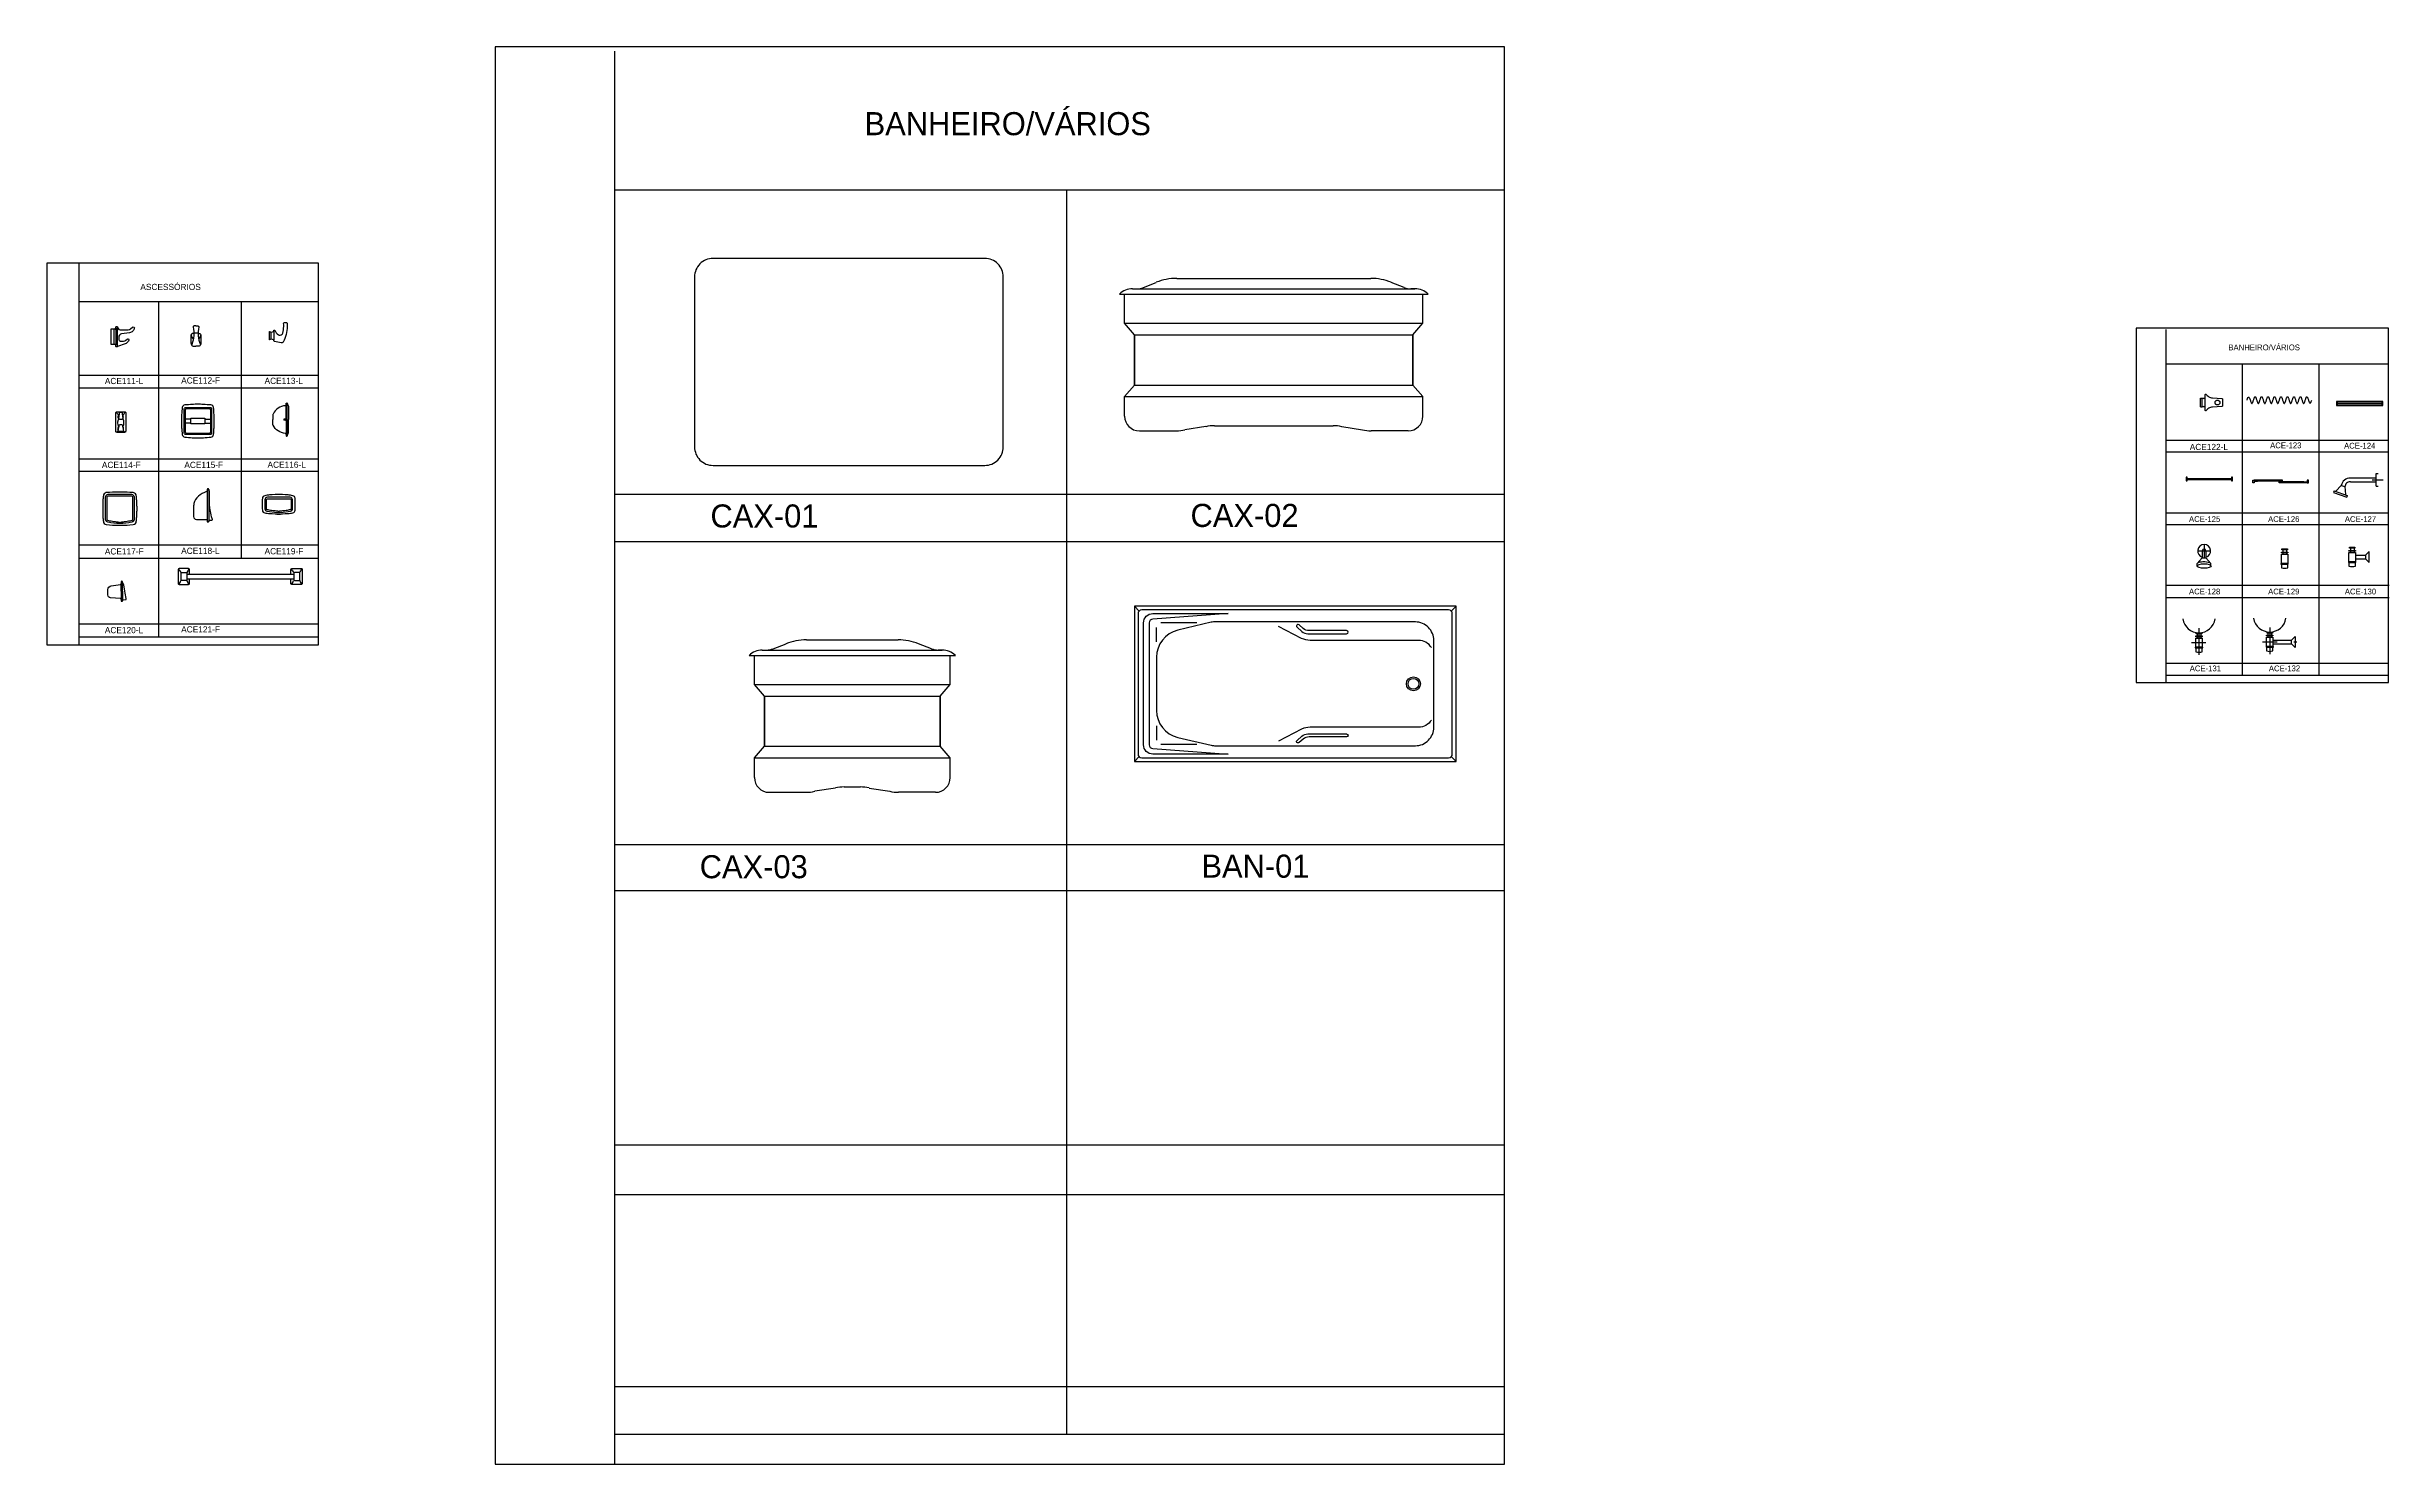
# Model space of a CAD drawing. Extents: x -869.8 to -857.1, y 496 to 503.7.
import ezdxf

# ---------------------------------------------------------------- set-up
doc = ezdxf.new("R2010")
doc.units = 0
doc.header["$LTSCALE"] = 50
doc.header["$MEASUREMENT"] = 0
doc.linetypes.add('HIDDEN', pattern=[0.375, 0.25, -0.125])
doc.layers.get('0').update_dxf_attribs({"linetype": 'CONTINUOUS'})
for name, color, linetype in [('A-PECAS', 2, 'CONTINUOUS'), ('A-PEÇAS', 2, 'CONTINUOUS'), ('C-CAIXA', 3, 'CONTINUOUS'), ('ESC1-50', 1, 'CONTINUOUS'), ('FOLHA', 3, 'CONTINUOUS'), ('P-PEÇAS', 2, 'CONTINUOUS')]:
    doc.layers.add(name, color=color, linetype=linetype)

# ---------------------------------------------------------------- blocks, each defined once
blk = doc.blocks.new('C-01')
at = {"layer": 'C-CAIXA'}
blk.add_lwpolyline([(0.802, 0.58), (-0.668, 0.58, 0.414214), (-0.768, 0.48), (-0.768, -0.44, 0.414214), (-0.668, -0.54), (0.802, -0.54, 0.414214), (0.902, -0.44), (0.902, 0.48, 0.414214)], format="xyb", close=True, dxfattribs=at)
blk = doc.blocks.new('Z40')
blk.add_lwpolyline([(0, 0), (0.012, 0.034), (0.023, 0.054), (0.033, 0.063), (0.041, 0.063), (0.049, 0.055), (0.055, 0.043), (0.061, 0.026), (0.067, 0.009), (0.072, -0.008), (0.078, -0.023), (0.082, -0.037), (0.087, -0.049), (0.092, -0.059), (0.096, -0.067), (0.101, -0.072), (0.105, -0.073), (0.109, -0.072), (0.114, -0.067), (0.118, -0.06), (0.122, -0.05), (0.127, -0.039), (0.131, -0.027), (0.136, -0.014), (0.14, 0), (0.144, 0.014), (0.149, 0.027), (0.153, 0.039), (0.158, 0.05), (0.162, 0.06), (0.166, 0.067), (0.171, 0.072), (0.175, 0.073), (0.179, 0.072), (0.184, 0.067), (0.188, 0.06), (0.193, 0.05), (0.197, 0.039), (0.201, 0.027), (0.206, 0.014), (0.21, 0), (0.214, -0.014), (0.219, -0.027), (0.223, -0.039), (0.228, -0.05), (0.232, -0.06), (0.236, -0.067), (0.241, -0.072), (0.245, -0.073), (0.249, -0.072), (0.254, -0.067), (0.258, -0.06), (0.262, -0.05), (0.267, -0.039), (0.271, -0.027), (0.276, -0.014), (0.28, 0), (0.284, 0.014), (0.289, 0.027), (0.293, 0.039), (0.297, 0.05), (0.302, 0.06), (0.306, 0.067), (0.311, 0.072), (0.315, 0.073), (0.319, 0.072), (0.324, 0.067), (0.328, 0.06), (0.332, 0.05), (0.337, 0.039), (0.341, 0.027), (0.346, 0.014), (0.35, 0), (0.354, -0.014), (0.359, -0.027), (0.363, -0.039), (0.367, -0.05), (0.372, -0.06), (0.376, -0.067), (0.381, -0.072), (0.385, -0.073), (0.389, -0.072), (0.394, -0.067), (0.398, -0.06), (0.402, -0.05), (0.407, -0.039), (0.411, -0.027), (0.416, -0.014), (0.42, 0), (0.424, 0.014), (0.429, 0.027), (0.433, 0.039), (0.438, 0.05), (0.442, 0.06), (0.446, 0.067), (0.451, 0.072), (0.455, 0.073), (0.459, 0.072), (0.464, 0.067), (0.468, 0.06), (0.473, 0.05), (0.477, 0.039), (0.481, 0.027), (0.486, 0.014), (0.49, 0), (0.494, -0.014), (0.499, -0.027), (0.503, -0.039), (0.508, -0.05), (0.512, -0.06), (0.516, -0.067), (0.521, -0.072), (0.525, -0.073), (0.529, -0.072), (0.534, -0.067), (0.538, -0.06), (0.543, -0.05), (0.547, -0.039), (0.551, -0.027), (0.556, -0.014), (0.56, 0), (0.564, 0.014), (0.569, 0.027), (0.573, 0.039), (0.578, 0.05), (0.582, 0.06), (0.586, 0.067), (0.591, 0.072), (0.595, 0.073), (0.599, 0.072), (0.604, 0.067), (0.608, 0.06), (0.613, 0.05), (0.617, 0.039), (0.621, 0.027), (0.626, 0.014), (0.63, 0), (0.634, -0.014), (0.639, -0.027), (0.643, -0.039), (0.648, -0.05), (0.652, -0.06), (0.656, -0.067), (0.661, -0.072), (0.665, -0.073), (0.669, -0.072), (0.674, -0.067), (0.678, -0.06), (0.682, -0.05), (0.687, -0.039), (0.691, -0.027), (0.696, -0.014), (0.7, 0), (0.704, 0.014), (0.709, 0.027), (0.713, 0.039), (0.717, 0.05), (0.722, 0.06), (0.726, 0.067), (0.731, 0.072), (0.735, 0.073), (0.739, 0.072), (0.744, 0.067), (0.748, 0.06), (0.752, 0.05), (0.757, 0.039), (0.761, 0.027), (0.766, 0.014), (0.77, 0), (0.774, -0.014), (0.779, -0.027), (0.783, -0.039), (0.788, -0.05), (0.792, -0.06), (0.796, -0.067), (0.801, -0.072), (0.805, -0.073), (0.809, -0.072), (0.814, -0.067), (0.818, -0.06), (0.822, -0.05), (0.827, -0.039), (0.831, -0.027), (0.836, -0.014), (0.84, 0), (0.844, 0.014), (0.849, 0.027), (0.853, 0.039), (0.857, 0.05), (0.862, 0.06), (0.866, 0.067), (0.871, 0.072), (0.875, 0.073), (0.879, 0.072), (0.884, 0.067), (0.888, 0.06), (0.892, 0.05), (0.897, 0.039), (0.901, 0.027), (0.906, 0.014), (0.91, 0), (0.914, -0.014), (0.919, -0.027), (0.923, -0.039), (0.928, -0.05), (0.932, -0.06), (0.936, -0.067), (0.941, -0.072), (0.945, -0.073), (0.949, -0.072), (0.954, -0.067), (0.958, -0.06), (0.962, -0.05), (0.967, -0.039), (0.971, -0.027), (0.976, -0.014), (0.98, 0), (0.984, 0.014), (0.989, 0.027), (0.993, 0.039), (0.997, 0.05), (1.002, 0.06), (1.006, 0.067), (1.011, 0.072), (1.015, 0.073), (1.019, 0.072), (1.024, 0.067), (1.028, 0.06), (1.032, 0.05), (1.037, 0.039), (1.041, 0.027), (1.046, 0.014), (1.05, 0), (1.054, -0.014), (1.059, -0.027), (1.063, -0.039), (1.068, -0.05), (1.072, -0.06), (1.076, -0.067), (1.081, -0.072), (1.085, -0.073), (1.089, -0.072), (1.094, -0.067), (1.098, -0.06), (1.102, -0.05), (1.107, -0.039), (1.111, -0.027), (1.116, -0.014), (1.12, 0), (1.124, 0.014), (1.129, 0.027), (1.133, 0.039), (1.137, 0.05), (1.142, 0.06), (1.146, 0.067), (1.151, 0.072), (1.155, 0.073), (1.159, 0.072), (1.164, 0.067), (1.168, 0.06), (1.172, 0.05), (1.177, 0.039), (1.181, 0.027), (1.186, 0.014), (1.19, 0), (1.194, -0.014), (1.199, -0.027), (1.203, -0.039), (1.208, -0.05), (1.212, -0.06), (1.216, -0.067), (1.221, -0.072), (1.225, -0.073), (1.229, -0.072), (1.234, -0.067), (1.238, -0.06), (1.242, -0.05), (1.247, -0.039), (1.251, -0.027), (1.256, -0.014), (1.26, 0), (1.264, 0.014), (1.269, 0.027), (1.273, 0.039), (1.278, 0.05), (1.282, 0.06), (1.286, 0.067), (1.291, 0.072), (1.295, 0.073), (1.299, 0.072), (1.304, 0.067), (1.308, 0.059), (1.313, 0.049), (1.318, 0.037), (1.322, 0.023), (1.328, 0.008), (1.333, -0.009), (1.339, -0.026), (1.345, -0.043), (1.351, -0.055), (1.359, -0.063), (1.367, -0.063), (1.377, -0.054), (1.388, -0.034), (1.4, 0)])
blk = doc.blocks.new('CORTINA')
at = {"layer": 'A-PEÇAS'}
blk.add_blockref('Z40', (-1.388, 0.034), dxfattribs=at)
blk = doc.blocks.new('A-2932')
at = {"layer": 'P-PEÇAS', "color": 1}
for p, q in [((0.98, 0.08), (0.02, 0.08)), ((0.98, 0.0475), (0.02, 0.0475)), ((0.02, 0.0325), (0.98, 0.0325)), ((0.02, 0), (0.98, 0))]:
    blk.add_line(p, q, dxfattribs=at)
at = {"layer": 'P-PEÇAS'}
for points in [[(0, 0), (0.02, 0), (0.02, 0.08), (0, 0.08)], [(0.98, 0), (1, 0), (1, 0.08), (0.98, 0.08)]]:
    blk.add_lwpolyline(points, close=True, dxfattribs=at)
blk = doc.blocks.new('A-2933')
at = {"layer": 'P-PEÇAS', "color": 1}
for p, q in [((0.98, -0.0325), (0.02, -0.0325)), ((0.02, -0.0475), (0.98, -0.0475))]:
    blk.add_line(p, q, dxfattribs=at)
at = {"layer": 'P-PEÇAS'}
for points in [[(0, -0.08), (0.02, -0.08), (0.02, 0), (0, 0)], [(0.98, -0.08), (1, -0.08), (1, 0), (0.98, 0)]]:
    blk.add_lwpolyline(points, close=True, dxfattribs=at)

msp = doc.modelspace()

# ---------------------------------------------------------------- linework, layer by layer
for points in [[(-867.367, 496.021), (-861.907, 496.021), (-861.907, 503.691), (-867.367, 503.691)], [(-869.793, 500.455), (-868.323, 500.455), (-868.323, 502.52), (-869.793, 502.52)], [(-858.491, 500.251), (-857.126, 500.251), (-857.126, 502.168), (-858.491, 502.168)]]:
    msp.add_lwpolyline(points, close=True)
at = {"layer": 'A-PECAS'}
for p, q in [((-857.192, 501.313), (-857.192, 501.383)), ((-857.192, 501.383), (-857.182, 501.383)), ((-857.835, 501.34), (-857.835, 501.346)), ((-857.718, 501.34), (-857.718, 501.346)), ((-857.7, 501.332), (-857.7, 501.338)), ((-857.583, 501.332), (-857.583, 501.338)), ((-857.42, 501.289), (-857.423, 501.279)), ((-857.423, 501.279), (-857.352, 501.255)), ((-857.42, 501.289), (-857.349, 501.264)), ((-857.381, 501.318), (-857.411, 501.286)), ((-857.381, 501.318), (-857.362, 501.311)), ((-857.362, 501.311), (-857.358, 501.268)), ((-857.349, 501.264), (-857.352, 501.255)), ((-857.332, 501.358), (-857.192, 501.358)), ((-857.332, 501.338), (-857.192, 501.338)), ((-857.192, 501.313), (-857.182, 501.313)), ((-858.133, 500.926), (-858.161, 500.896)), ((-858.161, 500.882), (-858.161, 500.896)), ((-858.133, 500.963), (-858.133, 500.926)), ((-858.133, 500.926), (-858.113, 500.926)), ((-858.113, 500.963), (-858.113, 500.926)), ((-858.113, 500.926), (-858.086, 500.896)), ((-858.086, 500.882), (-858.086, 500.896)), ((-857.698, 500.969), (-857.698, 500.957)), ((-857.698, 500.953), (-857.698, 500.946)), ((-857.678, 500.969), (-857.678, 500.957)), ((-857.678, 500.953), (-857.678, 500.946)), ((-857.332, 500.978), (-857.332, 500.966)), ((-857.332, 500.962), (-857.332, 500.955)), ((-857.312, 500.978), (-857.312, 500.966)), ((-857.312, 500.962), (-857.312, 500.955)), ((-857.305, 500.94), (-857.25, 500.94)), ((-857.305, 500.92), (-857.25, 500.92)), ((-862.17, 500.664), (-863.91, 500.664)), ((-863.91, 500.664), (-863.91, 499.824)), ((-862.17, 499.824), (-862.17, 500.664)), ((-858.161, 500.515), (-858.161, 500.503)), ((-858.161, 500.499), (-858.161, 500.492)), ((-858.141, 500.515), (-858.141, 500.503)), ((-858.141, 500.499), (-858.141, 500.492)), ((-857.778, 500.519), (-857.778, 500.507)), ((-857.778, 500.503), (-857.778, 500.496)), ((-857.758, 500.519), (-857.758, 500.507)), ((-857.758, 500.503), (-857.758, 500.496)), ((-857.751, 500.481), (-857.651, 500.481)), ((-857.751, 500.461), (-857.651, 500.461)), ((-863.91, 499.824), (-862.17, 499.824))]:
    msp.add_line(p, q, dxfattribs=at)
for points in [[(-869.429, 502.166, 0.000306), (-869.429, 502.166), (-869.427, 502.165), (-869.424, 502.164, 0.067509), (-869.423, 502.164, 0.417563), (-869.42, 502.168), (-869.42, 502.174, -0.686799), (-869.411, 502.176), (-869.407, 502.167, 0.286316), (-869.396, 502.16), (-869.352, 502.16, 0.195695), (-869.34, 502.165), (-869.33, 502.174, -0.361133), (-869.322, 502.174), (-869.321, 502.174, -0.378333), (-869.32, 502.167), (-869.323, 502.16, -0.166625), (-869.336, 502.147, -0.074479), (-869.345, 502.144), (-869.388, 502.138, 0.325277), (-869.404, 502.119), (-869.404, 502.109, 0.381708), (-869.393, 502.098), (-869.378, 502.098, 0.203155), (-869.366, 502.103), (-869.358, 502.11, -0.720759), (-869.349, 502.104, -0.132261), (-869.356, 502.093, -0.110506), (-869.374, 502.082), (-869.406, 502.072, 0.107899), (-869.413, 502.068, -0.540113), (-869.42, 502.071), (-869.42, 502.078, 0.417563), (-869.423, 502.081, 0.067509), (-869.424, 502.081), (-869.427, 502.081), (-869.429, 502.08, -0.052699), (-869.431, 502.08), (-869.443, 502.08, -0.495144), (-869.445, 502.083), (-869.445, 502.123), (-869.445, 502.163, -0.495144), (-869.443, 502.166), (-869.431, 502.166, -0.052699), (-869.429, 502.166)], [(-868.997, 502.141, 0.082799), (-869.006, 502.139, 0.356715), (-869.013, 502.131), (-869.013, 502.129), (-869.013, 502.089, 0.101071), (-869.01, 502.078, 0.115441)], [(-869.001, 502.175, -0.158888), (-869.009, 502.081, 0.1282), (-869.009, 502.076, 0.31336), (-869.002, 502.071), (-868.986, 502.071)], [(-868.986, 502.182, 0.049876), (-868.996, 502.181, 0.074291), (-868.999, 502.179, 0.34199), (-869.001, 502.176)], [(-868.986, 502.182, -0.049876), (-868.976, 502.181, -0.074291), (-868.972, 502.179, -0.34199), (-868.97, 502.176)], [(-868.971, 502.175, 0.158888), (-868.962, 502.081, -0.1282), (-868.963, 502.076, -0.31336), (-868.969, 502.071), (-868.986, 502.071)], [(-868.975, 502.141, -0.082799), (-868.966, 502.139, -0.356715), (-868.959, 502.131), (-868.959, 502.129), (-868.959, 502.089, -0.101071), (-868.962, 502.078, -0.115441)], [(-868.565, 502.153), (-868.565, 502.128), (-868.565, 502.103, 0.35312)], [(-868.498, 501.753, -0.353579), (-868.502, 501.749, 0.268033), (-868.569, 501.704, 0.130445), (-868.57, 501.7), (-868.57, 501.674)], [(-868.498, 501.753), (-868.498, 501.762, -0.755023), (-868.492, 501.762, 0.109772), (-868.486, 501.746, -0.129353), (-868.485, 501.743), (-868.485, 501.674)], [(-869.416, 501.607, 0.045256), (-869.41, 501.61, 0.08951), (-869.408, 501.612, 0.071193), (-869.407, 501.616, 0.016766), (-869.403, 501.63, 0.014624), (-869.402, 501.643, -0.191455), (-869.4, 501.646, -0.173214), (-869.393, 501.648, -0.173214), (-869.385, 501.646, -0.191455), (-869.384, 501.643, 0.014624), (-869.382, 501.63, 0.016766), (-869.379, 501.616, 0.071193), (-869.377, 501.612, 0.08951), (-869.376, 501.61, 0.045256), (-869.369, 501.607)], [(-869.383, 501.636, 0.644704), (-869.381, 501.636, 0.124657), (-869.376, 501.66, 0.082766), (-869.377, 501.669, -0.02021), (-869.378, 501.672), (-869.38, 501.68), (-869.382, 501.69, -0.012127), (-869.382, 501.691, -0.001266), (-869.383, 501.7, -0.018132), (-869.384, 501.702, -0.007945), (-869.384, 501.707, 0.205269), (-869.385, 501.71, 0.173214), (-869.393, 501.713, 0.173214), (-869.4, 501.71, 0.205269), (-869.402, 501.707, -0.007945), (-869.402, 501.702, -0.018132), (-869.402, 501.7, -0.001266), (-869.404, 501.691, -0.012127), (-869.404, 501.69), (-869.406, 501.68), (-869.407, 501.672, -0.02021), (-869.408, 501.669, 0.082766), (-869.41, 501.66, 0.124657), (-869.405, 501.636, 0.644704), (-869.402, 501.636)], [(-868.498, 501.594, 0.353579), (-868.502, 501.599, -0.268033), (-868.569, 501.644, -0.130445), (-868.57, 501.648), (-868.57, 501.674)], [(-868.498, 501.594), (-868.498, 501.586, 0.755023), (-868.492, 501.586, -0.109772), (-868.486, 501.602, 0.129353), (-868.485, 501.605), (-868.485, 501.674)], [(-868.925, 501.291, -0.305678), (-868.929, 501.285, 0.05916), (-868.973, 501.259, 0.167043), (-868.997, 501.219, -0.024258), (-868.999, 501.207), (-868.999, 501.149, 0.402635), (-868.984, 501.134), (-868.925, 501.134), (-868.925, 501.123, 0.838981), (-868.917, 501.123, -0.428288), (-868.91, 501.129), (-868.901, 501.129, 0.317498), (-868.898, 501.131), (-868.897, 501.134, 0.145381), (-868.898, 501.137, -0.048204), (-868.908, 501.179, -0.016443), (-868.912, 501.209, -0.030708), (-868.912, 501.215), (-868.912, 501.284, 0.138191), (-868.913, 501.286, -0.172867), (-868.917, 501.295), (-868.917, 501.296, 0.838981), (-868.925, 501.296), (-868.925, 501.291)], [(-869.021, 500.837), (-869.021, 500.863, 0.384844), (-869.026, 500.869), (-869.051, 500.869), (-869.077, 500.869, 0.384844), (-869.082, 500.863), (-869.082, 500.825), (-869.082, 500.786, 0.384844), (-869.077, 500.781), (-869.051, 500.781)], [(-868.472, 500.837), (-868.472, 500.863, -0.384844), (-868.467, 500.869), (-868.441, 500.869), (-868.416, 500.869, -0.384844), (-868.411, 500.863), (-868.411, 500.825), (-868.411, 500.786, -0.384844), (-868.416, 500.781), (-868.441, 500.781)], [(-857.705, 500.892), (-857.705, 500.872, 0.142857), (-857.67, 500.872), (-857.67, 500.892)], [(-857.34, 500.901), (-857.34, 500.881, 0.142857), (-857.305, 500.881), (-857.305, 500.901)], [(-869.391, 500.701, 0.430238), (-869.395, 500.706), (-869.449, 500.709, -0.364294), (-869.463, 500.725), (-869.463, 500.755, -0.324762), (-869.444, 500.774), (-869.395, 500.782, 0.385134), (-869.391, 500.787)], [(-869.383, 500.795, 1), (-869.391, 500.795), (-869.391, 500.787)], [(-869.391, 500.702), (-869.391, 500.695, 1), (-869.383, 500.695, -0.36354), (-869.378, 500.699), (-869.366, 500.7, 0.468105), (-869.363, 500.705, -0.036228), (-869.371, 500.745), (-869.376, 500.779, 0.227562), (-869.377, 500.782), (-869.378, 500.782, -0.219295), (-869.38, 500.785), (-869.383, 500.795)], [(-869.051, 500.781), (-869.026, 500.781, 0.384844), (-869.021, 500.786), (-869.021, 500.812)], [(-868.441, 500.781), (-868.467, 500.781, -0.384844), (-868.472, 500.786), (-868.472, 500.812)], [(-862.303, 500.44, 0.264593), (-862.372, 500.479), (-862.959, 500.479, -0.118032), (-863.005, 500.49), (-863.131, 500.554)], [(-858.168, 500.438), (-858.168, 500.418, 0.142857), (-858.133, 500.418), (-858.133, 500.438)], [(-857.786, 500.442), (-857.786, 500.422, 0.142857), (-857.751, 500.422), (-857.751, 500.442)], [(-862.303, 500.048, -0.264593), (-862.372, 500.009), (-862.959, 500.009, 0.118032), (-863.005, 499.999), (-863.131, 499.934)]]:
    msp.add_lwpolyline(points, format="xyb", dxfattribs=at)
at = {"layer": 'A-PECAS', "color": 1}
for points in [[(-869.429, 502.082), (-869.429, 502.164)], [(-869.411, 502.071), (-869.411, 502.173)], [(-868.579, 502.11), (-868.579, 502.145)], [(-868.492, 501.674), (-868.492, 501.762)], [(-858.133, 501.744), (-858.133, 501.766), (-858.133, 501.789)], [(-869.013, 501.677), (-869.043, 501.677)], [(-869.013, 501.655), (-869.043, 501.655)], [(-868.938, 501.677), (-868.908, 501.677)], [(-868.938, 501.655), (-868.908, 501.655)], [(-868.492, 501.674), (-868.492, 501.586)], [(-868.917, 501.295), (-868.917, 501.209), (-868.917, 501.123)], [(-869.391, 500.745), (-869.391, 500.787)], [(-869.391, 500.745), (-869.391, 500.702)], [(-869.383, 500.745), (-869.383, 500.795)], [(-869.383, 500.745), (-869.383, 500.695)]]:
    msp.add_lwpolyline(points, dxfattribs=at)
at = {"layer": 'A-PECAS'}
for points in [[(-869.42, 502.168), (-869.42, 502.123), (-869.42, 502.078)], [(-869.01, 502.078), (-869.008, 502.075)], [(-858.117, 501.737), (-858.117, 501.766), (-858.117, 501.795)], [(-857.835, 501.346), (-857.853, 501.346), (-857.853, 501.34), (-857.835, 501.34)], [(-857.718, 501.34), (-857.7, 501.34), (-857.7, 501.346), (-857.718, 501.346)], [(-857.7, 501.332), (-857.718, 501.332), (-857.718, 501.338), (-857.7, 501.338)], [(-857.583, 501.338), (-857.566, 501.338), (-857.566, 501.332), (-857.583, 501.332)], [(-857.705, 500.896), (-857.705, 500.946), (-857.67, 500.946), (-857.67, 500.896)], [(-857.34, 500.905), (-857.34, 500.955), (-857.305, 500.955), (-857.305, 500.905)], [(-869.036, 500.837), (-868.746, 500.837), (-868.457, 500.837)], [(-869.036, 500.812), (-868.746, 500.812), (-868.457, 500.812)], [(-858.168, 500.442), (-858.168, 500.492), (-858.133, 500.492), (-858.133, 500.442)], [(-857.786, 500.446), (-857.786, 500.496), (-857.751, 500.496), (-857.751, 500.446)]]:
    msp.add_lwpolyline(points, dxfattribs=at)
for points in [[(-868.565, 502.103, 0.275903), (-868.567, 502.106), (-868.578, 502.11, 0.208681), (-868.584, 502.108), (-868.586, 502.107, -0.705549), (-868.589, 502.108), (-868.589, 502.128), (-868.589, 502.148, -0.705549), (-868.586, 502.15), (-868.584, 502.148, 0.208681), (-868.578, 502.147), (-868.567, 502.15, 0.275903), (-868.565, 502.153), (-868.565, 502.156, -0.754301), (-868.559, 502.157, 0.157234), (-868.54, 502.133, 0.146769), (-868.53, 502.131, 0.13656), (-868.52, 502.136, 0.206627), (-868.516, 502.142, 0.042866), (-868.511, 502.178, 0.016593), (-868.512, 502.194, -0.407013), (-868.508, 502.199), (-868.498, 502.199, -0.442551), (-868.493, 502.194), (-868.493, 502.178, -0.131086), (-868.515, 502.093, -0.206591), (-868.52, 502.089, -0.135808), (-868.525, 502.089), (-868.561, 502.096, -0.35312), (-868.565, 502.101)], [(-869.064, 501.666, 0.016662), (-869.064, 501.636, -0.008305), (-869.062, 501.611, 0.012344), (-869.06, 501.593, 0.359389), (-869.047, 501.579, 0.001582), (-869.006, 501.576, 0.016662), (-868.976, 501.576, 0.016662), (-868.946, 501.576, 0.001582), (-868.905, 501.579, 0.359389), (-868.891, 501.593, 0.012344), (-868.889, 501.611, -0.008305), (-868.888, 501.636, 0.016662), (-868.887, 501.666, 0.016662), (-868.888, 501.696, -0.008305), (-868.889, 501.721, 0.012344), (-868.891, 501.739, 0.359389), (-868.905, 501.753, 0.001582), (-868.946, 501.756, 0.016662), (-868.976, 501.757, 0.016662), (-869.006, 501.756, 0.001582), (-869.047, 501.753, 0.359389), (-869.06, 501.739, 0.012344), (-869.062, 501.721, -0.008305), (-869.064, 501.696, 0.016662)], [(-858.023, 501.766), (-858.023, 501.751, -0.376405), (-858.028, 501.744), (-858.078, 501.741, 0.137845), (-858.098, 501.735, 0.055112), (-858.106, 501.728), (-858.11, 501.725), (-858.112, 501.722, -0.619818), (-858.117, 501.724), (-858.117, 501.737, 0.285325), (-858.121, 501.743, 0.057554), (-858.128, 501.744, 0.149629), (-858.132, 501.743, -0.131636), (-858.134, 501.742), (-858.141, 501.742, -0.476869), (-858.142, 501.744), (-858.142, 501.766), (-858.142, 501.789, -0.476869), (-858.141, 501.79), (-858.134, 501.79, -0.131636), (-858.132, 501.79, 0.149629), (-858.128, 501.789, 0.057554), (-858.121, 501.79, 0.285325), (-858.117, 501.795), (-858.117, 501.808, -0.619818), (-858.112, 501.811), (-858.11, 501.808), (-858.106, 501.804, 0.055112), (-858.098, 501.798, 0.137845), (-858.078, 501.792), (-858.028, 501.788, -0.376405), (-858.023, 501.782)], [(-869.393, 501.605), (-869.413, 501.605, -0.453093), (-869.42, 501.611), (-869.42, 501.66), (-869.42, 501.709, -0.453093), (-869.413, 501.716), (-869.393, 501.716), (-869.372, 501.716, -0.453093), (-869.366, 501.709), (-869.366, 501.66), (-869.366, 501.611, -0.453093), (-869.372, 501.605)], [(-868.976, 501.599), (-869.036, 501.599, -0.399758), (-869.043, 501.606), (-869.043, 501.666), (-869.043, 501.726, -0.399758), (-869.036, 501.734), (-868.976, 501.734), (-868.916, 501.734, -0.399758), (-868.908, 501.726), (-868.908, 501.666), (-868.908, 501.606, -0.399758), (-868.916, 501.599)], [(-869.49, 501.192, 0.007424), (-869.49, 501.182, -0.000146), (-869.49, 501.172, -0.001249), (-869.49, 501.162, 0.002489), (-869.489, 501.152, 0.000049), (-869.489, 501.142, 0.001241), (-869.488, 501.132, 0.004911), (-869.487, 501.122, 0.11604), (-869.483, 501.112, 0.19553), (-869.471, 501.106), (-869.453, 501.104), (-869.438, 501.103), (-869.418, 501.103), (-869.398, 501.102), (-869.378, 501.103), (-869.358, 501.103), (-869.343, 501.104), (-869.325, 501.106, 0.19553), (-869.313, 501.112, 0.11604), (-869.309, 501.122, 0.004911), (-869.308, 501.132, 0.001241), (-869.307, 501.142, 0.000049), (-869.306, 501.152, 0.002489), (-869.306, 501.162, -0.001249), (-869.306, 501.172, -0.000146), (-869.305, 501.182, 0.007424), (-869.305, 501.192, 0.007424), (-869.305, 501.202, -0.000146), (-869.306, 501.212, -0.001249), (-869.306, 501.222, 0.002489), (-869.306, 501.232, 0.000049), (-869.307, 501.242, 0.001241), (-869.308, 501.252, 0.004911), (-869.309, 501.262, 0.11604), (-869.313, 501.272, 0.19553), (-869.325, 501.279), (-869.343, 501.28), (-869.358, 501.281), (-869.378, 501.282), (-869.398, 501.282), (-869.418, 501.282), (-869.438, 501.281), (-869.453, 501.28), (-869.471, 501.279, 0.19553), (-869.483, 501.272, 0.11604), (-869.487, 501.262, 0.004911), (-869.488, 501.252, 0.001241), (-869.489, 501.242, 0.000049), (-869.489, 501.232, 0.002489), (-869.49, 501.222, -0.001249), (-869.49, 501.212, -0.000146), (-869.49, 501.202, 0.007424)], [(-868.538, 501.268, 0.006241), (-868.548, 501.268, 0.000204), (-868.558, 501.268), (-868.573, 501.267), (-868.588, 501.266, 0.016812), (-868.614, 501.262, 0.336367), (-868.627, 501.248, 0.015381), (-868.628, 501.216, 0.015381), (-868.627, 501.183, 0.336367), (-868.614, 501.169, 0.016812), (-868.588, 501.166), (-868.573, 501.165), (-868.558, 501.164, 0.000204), (-868.548, 501.163, 0.006241), (-868.538, 501.163, 0.006241), (-868.528, 501.163, 0.000204), (-868.518, 501.164), (-868.503, 501.165), (-868.488, 501.166, 0.016812), (-868.462, 501.169, 0.336367), (-868.45, 501.183, 0.015381), (-868.449, 501.216, 0.015381), (-868.45, 501.248, 0.336367), (-868.462, 501.262, 0.016812), (-868.488, 501.266), (-868.503, 501.267), (-868.518, 501.268, 0.000204), (-868.528, 501.268, 0.006241)], [(-869.051, 500.846), (-869.039, 500.846, -0.401711), (-869.035, 500.842), (-869.035, 500.825), (-869.035, 500.808, -0.401711), (-869.039, 500.804), (-869.051, 500.804), (-869.063, 500.804, -0.401711), (-869.067, 500.808), (-869.067, 500.825), (-869.067, 500.842, -0.401711), (-869.063, 500.846)], [(-868.441, 500.846), (-868.453, 500.846, 0.401711), (-868.457, 500.842), (-868.457, 500.825), (-868.457, 500.808, 0.401711), (-868.453, 500.804), (-868.441, 500.804), (-868.429, 500.804, 0.401711), (-868.425, 500.808), (-868.425, 500.825), (-868.425, 500.842, 0.401711), (-868.429, 500.846)], [(-862.19, 500.624, 0.414214), (-862.21, 500.644), (-863.87, 500.644, 0.414214), (-863.89, 500.624), (-863.89, 499.864, 0.414214), (-863.87, 499.844), (-862.21, 499.844, 0.414214), (-862.19, 499.864)], [(-862.29, 500.009), (-862.29, 500.479, 0.414214), (-862.39, 500.579), (-863.471, 500.579, 0.057711), (-863.494, 500.577), (-863.675, 500.534, 0.348179), (-863.79, 500.388), (-863.79, 500.1, 0.348179), (-863.675, 499.954), (-863.494, 499.912, 0.057711), (-863.471, 499.909), (-862.39, 499.909, 0.414214)]]:
    msp.add_lwpolyline(points, format="xyb", close=True, dxfattribs=at)
at = {"layer": 'A-PECAS', "color": 1}
for points in [[(-868.498, 501.674), (-868.498, 501.753, -0.755023)], [(-869.403, 501.699, -0.466677), (-869.404, 501.698, -0.117539), (-869.416, 501.713)], [(-869.407, 501.616, -0.080472), (-869.408, 501.622, -0.056243), (-869.407, 501.628, -0.069721), (-869.405, 501.635)], [(-869.407, 501.681, -0.105552), (-869.407, 501.69, -0.03636), (-869.405, 501.697, -0.03636)], [(-869.381, 501.678, -0.13901), (-869.383, 501.676, -0.034831), (-869.387, 501.675, -0.012293), (-869.39, 501.675, -0.042033), (-869.396, 501.675, -0.01232), (-869.399, 501.675, -0.034831), (-869.402, 501.676, -0.13901), (-869.405, 501.678)], [(-869.383, 501.699, 0.466677), (-869.381, 501.698, 0.117539), (-869.37, 501.713)], [(-869.379, 501.681, 0.105552), (-869.379, 501.69, 0.03636), (-869.38, 501.697, 0.03636)], [(-869.378, 501.616, 0.080472), (-869.378, 501.622, 0.056243), (-869.378, 501.628, 0.069721), (-869.38, 501.635)], [(-868.498, 501.674), (-868.498, 501.594, 0.755023)], [(-869.381, 501.612, -0.13901), (-869.383, 501.61, -0.034831), (-869.387, 501.61, -0.012293), (-869.39, 501.609, -0.042033), (-869.396, 501.609, -0.01232), (-869.399, 501.61, -0.034831), (-869.402, 501.61, -0.13901), (-869.405, 501.612)], [(-869.405, 501.612, 0.13901), (-869.402, 501.61, 0.034831), (-869.399, 501.61, 0.012293), (-869.396, 501.609, 0.042033), (-869.39, 501.609, 0.01232), (-869.387, 501.61, 0.034831), (-869.383, 501.61, 0.13901), (-869.381, 501.612)], [(-869.381, 501.612, -0.13901), (-869.383, 501.61, -0.034831), (-869.387, 501.61, -0.012293), (-869.39, 501.609, -0.042033), (-869.396, 501.609, -0.01232), (-869.399, 501.61, -0.034831), (-869.402, 501.61, -0.13901), (-869.405, 501.612)], [(-869.398, 501.116, -0.120697), (-869.402, 501.117, 0.008016), (-869.411, 501.119, 0.029145), (-869.421, 501.12, -0.004748), (-869.438, 501.123, 0.00011), (-869.453, 501.125, 0.000828), (-869.462, 501.127, -0.385441), (-869.467, 501.132), (-869.467, 501.192), (-869.467, 501.255, -0.415785), (-869.458, 501.262), (-869.398, 501.262), (-869.338, 501.262, -0.415785), (-869.329, 501.255), (-869.329, 501.192), (-869.329, 501.132, -0.385441), (-869.333, 501.127, 0.000828), (-869.343, 501.125, 0.00011), (-869.358, 501.123, -0.004748), (-869.375, 501.12, 0.029145), (-869.385, 501.119, 0.008016), (-869.393, 501.117, -0.123189), (-869.397, 501.116)], [(-868.925, 501.291), (-868.925, 501.209), (-868.925, 501.134, 0.838981)]]:
    msp.add_lwpolyline(points, format="xyb", dxfattribs=at)
for points in [[(-868.976, 501.593), (-869.042, 501.593, -0.417111), (-869.049, 501.6), (-869.049, 501.666), (-869.049, 501.733, -0.417111), (-869.042, 501.74), (-868.976, 501.74), (-868.909, 501.74, -0.417111), (-868.902, 501.733), (-868.902, 501.666), (-868.902, 501.6, -0.417111), (-868.909, 501.593)], [(-869.321, 501.192), (-869.321, 501.132, -0.248661), (-869.326, 501.122, -0.013496), (-869.328, 501.121, -0.043807), (-869.333, 501.119, -0.055152), (-869.398, 501.112, -0.055152), (-869.463, 501.119, -0.043807), (-869.468, 501.121, -0.013496), (-869.469, 501.122, -0.248661), (-869.475, 501.132), (-869.475, 501.192), (-869.475, 501.256, -0.351938), (-869.461, 501.27), (-869.398, 501.27), (-869.335, 501.27, -0.351938), (-869.321, 501.256)], [(-868.464, 501.216), (-868.464, 501.239, 0.399556), (-868.477, 501.254), (-868.538, 501.254), (-868.6, 501.254, 0.399556), (-868.613, 501.239), (-868.613, 501.216), (-868.613, 501.191, 0.339039), (-868.602, 501.178), (-868.588, 501.176), (-868.562, 501.173), (-868.548, 501.171), (-868.538, 501.171), (-868.528, 501.171), (-868.514, 501.173), (-868.488, 501.176), (-868.474, 501.178, 0.339039), (-868.464, 501.191)], [(-868.605, 501.216), (-868.605, 501.239, -0.44115), (-868.598, 501.246), (-868.538, 501.246), (-868.478, 501.246, -0.44115), (-868.471, 501.239), (-868.471, 501.216), (-868.471, 501.192, -0.346941), (-868.476, 501.186, -0.020373), (-868.498, 501.182, 0.003511), (-868.514, 501.18, 0.000325), (-868.523, 501.179, 0.010701), (-868.533, 501.178, 0.063339), (-868.534, 501.177, -0.102263), (-868.538, 501.176, -0.102263), (-868.543, 501.177, 0.063339), (-868.544, 501.178, 0.010701), (-868.553, 501.179, 0.000325), (-868.562, 501.18, 0.003511), (-868.578, 501.182, -0.020373), (-868.601, 501.186, -0.346941), (-868.605, 501.192)]]:
    msp.add_lwpolyline(points, format="xyb", close=True, dxfattribs=at)
msp.add_lwpolyline([(-869.013, 501.666), (-869.013, 501.681), (-868.976, 501.681), (-868.938, 501.681), (-868.938, 501.666), (-868.938, 501.651), (-868.976, 501.651), (-869.013, 501.651)], close=True, dxfattribs=at)
at = {"layer": 'A-PECAS'}
for points in [[(-857.853, 501.332), (-857.859, 501.332), (-857.859, 501.346), (-857.853, 501.346)], [(-857.565, 501.332), (-857.559, 501.332), (-857.559, 501.346), (-857.565, 501.346)], [(-857.708, 500.892), (-857.668, 500.892), (-857.668, 500.896), (-857.708, 500.896)], [(-857.705, 500.953), (-857.705, 500.957), (-857.67, 500.957), (-857.67, 500.953)], [(-857.703, 500.974), (-857.673, 500.974), (-857.673, 500.969), (-857.703, 500.969)], [(-857.342, 500.901), (-857.302, 500.901), (-857.302, 500.905), (-857.342, 500.905)], [(-857.34, 500.962), (-857.34, 500.966), (-857.305, 500.966), (-857.305, 500.962)], [(-857.337, 500.983), (-857.307, 500.983), (-857.307, 500.978), (-857.337, 500.978)], [(-857.25, 500.92), (-857.23, 500.9), (-857.23, 500.96), (-857.25, 500.94)], [(-858.168, 500.499), (-858.168, 500.503), (-858.133, 500.503), (-858.133, 500.499)], [(-858.166, 500.52), (-858.136, 500.52), (-858.136, 500.515), (-858.166, 500.515)], [(-857.786, 500.503), (-857.786, 500.507), (-857.751, 500.507), (-857.751, 500.503)], [(-857.783, 500.524), (-857.753, 500.524), (-857.753, 500.519), (-857.783, 500.519)], [(-857.631, 500.501), (-857.631, 500.441), (-857.651, 500.461), (-857.651, 500.481)], [(-858.171, 500.438), (-858.131, 500.438), (-858.131, 500.442), (-858.171, 500.442)], [(-857.788, 500.442), (-857.748, 500.442), (-857.748, 500.446), (-857.788, 500.446)]]:
    msp.add_lwpolyline(points, close=True, dxfattribs=at)
at = {"layer": 'A-PECAS', "color": 1, "linetype": 'HIDDEN'}
msp.add_circle((-858.051, 501.766), 0.013, dxfattribs=at)
at = {"layer": 'A-PECAS', "color": 1}
msp.add_circle((-868.505, 501.674), 0.0045, dxfattribs=at)
at = {"layer": 'A-PECAS'}
msp.add_circle((-862.4, 500.244), 0.0294, dxfattribs=at)
at = {"layer": 'A-PECAS', "color": 1}
for centre, radius, start, end in [((-868.981, 502.134), 0.0305, 183.404, 231.8318), ((-868.99, 502.134), 0.0305, 308.1682, 356.596), ((-869.024, 500.889), 0.0604, 203.3856, 225.3751), ((-869.079, 500.889), 0.0604, 314.6249, 336.6144), ((-868.414, 500.889), 0.0604, 203.3856, 225.3751), ((-868.469, 500.889), 0.0604, 314.6249, 336.6144), ((-869.12, 500.818), 0.0543, 318.5511, 344.037), ((-868.983, 500.818), 0.0543, 195.963, 221.4489), ((-868.51, 500.818), 0.0543, 318.5511, 344.037), ((-868.373, 500.818), 0.0543, 195.963, 221.4489)]:
    msp.add_arc(centre, radius, start, end, dxfattribs=at)
at = {"layer": 'A-PECAS'}
for centre, radius, start, end in [((-868.997, 502.176), 0.00405, 186.8045, 201.4522), ((-869.43, 502.086), 0.00582, 281.3725, 281.4427), ((-857.334, 501.31), 0.0477, 87.1557, 170.9792), ((-857.334, 501.31), 0.0277, 86.2674, 178.3131), ((-858.123, 500.963), 0.035, 286.6015, 253.3985), ((-858.123, 500.963), 0.01, 0, 180), ((-858.151, 500.609), 0.0885, 188.7974, 351.2026), ((-857.768, 500.613), 0.0885, 188.7974, 351.2026)]:
    msp.add_arc(centre, radius, start, end, dxfattribs=at)
at = {"layer": 'A-PECAS', "color": 1, "linetype": 'HIDDEN'}
msp.add_arc((-868.986, 501.929), 0.212, 86.9332, 93.0668, dxfattribs=at)
at = {"layer": 'A-PECAS'}
msp.add_ellipse((-858.123, 500.882), major_axis=(-0.0375, 0), ratio=0.325534, dxfattribs=at)
msp.add_open_spline([(-858.086, 500.896), (-858.088, 500.897), (-858.09, 500.898), (-858.103, 500.903), (-858.117, 500.904), (-858.141, 500.903), (-858.151, 500.901), (-858.159, 500.897), (-858.16, 500.896), (-858.161, 500.896)], degree=3, knots=[3.651319, 3.651319, 3.651319, 3.651319, 3.9024, 3.9024, 4.878403, 4.878403, 5.707042, 5.707042, 5.771817, 5.771817, 5.771817, 5.771817], dxfattribs=at)
at = {"layer": 'C-CAIXA'}
for p, q in [((-863.861, 502.389), (-863.792, 502.416)), ((-863.681, 502.438), (-862.631, 502.438)), ((-862.451, 502.389), (-862.52, 502.416)), ((-863.991, 502.353), (-862.321, 502.353)), ((-863.963, 502.195), (-863.963, 502.353)), ((-863.92, 502.382), (-863.898, 502.382)), ((-862.392, 502.382), (-862.414, 502.382)), ((-862.349, 502.195), (-862.349, 502.353)), ((-863.909, 502.133), (-863.963, 502.195)), ((-863.909, 501.861), (-863.909, 502.133)), ((-863.909, 502.133), (-863.909, 501.861)), ((-862.403, 502.133), (-862.349, 502.195)), ((-862.403, 502.133), (-862.403, 501.861)), ((-862.403, 501.861), (-862.403, 502.133)), ((-863.963, 501.799), (-863.909, 501.861)), ((-863.963, 501.693), (-863.963, 501.799)), ((-862.349, 501.799), (-862.403, 501.861)), ((-862.349, 501.693), (-862.349, 501.799)), ((-863.524, 501.636), (-863.636, 501.618)), ((-863.477, 501.641), (-862.835, 501.641)), ((-862.788, 501.636), (-862.676, 501.618)), ((-863.883, 501.613), (-863.683, 501.613)), ((-862.429, 501.613), (-862.629, 501.613)), ((-865.994, 500.397), (-865.985, 500.405)), ((-865.993, 500.397), (-864.878, 500.397)), ((-865.965, 500.24), (-865.965, 500.397)), ((-865.923, 500.427), (-865.9, 500.427)), ((-865.864, 500.434), (-865.794, 500.461)), ((-865.684, 500.482), (-865.188, 500.482)), ((-865.008, 500.434), (-865.077, 500.461)), ((-864.949, 500.427), (-864.971, 500.427)), ((-864.906, 500.24), (-864.906, 500.397)), ((-865.911, 500.178), (-865.965, 500.24)), ((-864.96, 500.178), (-864.906, 500.24)), ((-865.911, 500.178), (-865.911, 499.906)), ((-865.911, 499.906), (-865.911, 500.178)), ((-864.96, 500.178), (-864.96, 499.906)), ((-864.96, 499.906), (-864.96, 500.178)), ((-865.965, 499.844), (-865.911, 499.906)), ((-864.906, 499.844), (-864.96, 499.906)), ((-865.965, 499.737), (-865.965, 499.844)), ((-864.906, 499.737), (-864.906, 499.844)), ((-865.885, 499.657), (-865.686, 499.657)), ((-865.527, 499.68), (-865.639, 499.663)), ((-865.48, 499.686), (-865.392, 499.686)), ((-865.345, 499.68), (-865.233, 499.663)), ((-864.986, 499.657), (-865.186, 499.657))]:
    msp.add_line(p, q, dxfattribs=at)
at = {"layer": 'C-CAIXA', "color": 1}
for p, q in [((-863.898, 502.382), (-862.392, 502.382)), ((-863.963, 502.195), (-862.349, 502.195)), ((-863.909, 502.133), (-862.403, 502.133)), ((-863.963, 501.799), (-862.349, 501.799)), ((-863.909, 501.861), (-862.403, 501.861)), ((-865.9, 500.427), (-864.949, 500.427)), ((-865.965, 500.24), (-864.906, 500.24)), ((-865.911, 500.178), (-864.96, 500.178)), ((-865.911, 499.906), (-864.96, 499.906)), ((-865.965, 499.844), (-864.906, 499.844))]:
    msp.add_line(p, q, dxfattribs=at)
at = {"layer": 'C-CAIXA'}
for centre, radius, start, end in [((-863.898, 502.482), 0.1, 270, 291.6647), ((-863.681, 502.138), 0.3, 90, 111.6647), ((-862.631, 502.138), 0.3, 68.3353, 90), ((-862.414, 502.482), 0.1, 248.3353, 270), ((-863.92, 502.282), 0.1, 90, 134.971), ((-862.392, 502.282), 0.1, 45.029, 90), ((-863.883, 501.693), 0.08, 180, 270), ((-863.477, 501.441), 0.2, 90, 103.5639), ((-862.835, 501.441), 0.2, 76.4361, 90), ((-862.429, 501.693), 0.08, 270, 0), ((-863.683, 501.813), 0.2, 270, 283.5639), ((-862.629, 501.813), 0.2, 256.4361, 270), ((-865.923, 500.327), 0.1, 90, 134.971), ((-865.9, 500.527), 0.1, 270, 291.6647), ((-865.684, 500.182), 0.3, 90, 111.6647), ((-865.188, 500.182), 0.3, 68.3353, 90), ((-864.971, 500.527), 0.1, 248.3353, 270), ((-864.949, 500.327), 0.1, 45.029, 90), ((-865.885, 499.737), 0.08, 180, 270), ((-864.986, 499.737), 0.08, 270, 0), ((-865.686, 499.857), 0.2, 270, 283.5639), ((-865.48, 499.486), 0.2, 90, 103.5639), ((-865.392, 499.486), 0.2, 76.4361, 90), ((-865.186, 499.857), 0.2, 256.4361, 270)]:
    msp.add_arc(centre, radius, start, end, dxfattribs=at)
at = {"layer": 'ESC1-50'}
for p, q in [((-857.718, 501.346), (-857.835, 501.346)), ((-857.835, 501.343), (-857.718, 501.343)), ((-857.718, 501.34), (-857.835, 501.34)), ((-857.583, 501.338), (-857.7, 501.338)), ((-857.7, 501.335), (-857.583, 501.335)), ((-857.583, 501.332), (-857.7, 501.332)), ((-857.214, 501.348), (-857.155, 501.348)), ((-858.123, 500.998), (-858.123, 500.926)), ((-858.158, 500.963), (-858.088, 500.963)), ((-863.91, 500.664), (-863.884, 500.638)), ((-862.17, 500.664), (-862.196, 500.638)), ((-863.79, 500.472), (-863.79, 500.549)), ((-863.572, 500.574), (-863.767, 500.574)), ((-863.79, 500.017), (-863.79, 499.94)), ((-863.572, 499.915), (-863.767, 499.915)), ((-863.91, 499.824), (-863.884, 499.85)), ((-862.17, 499.824), (-862.196, 499.85))]:
    msp.add_line(p, q, dxfattribs=at)
at = {"layer": 'ESC1-50', "linetype": 'CONTINUOUS'}
for p, q in [((-858.151, 500.545), (-858.151, 500.401)), ((-857.768, 500.549), (-857.768, 500.405)), ((-858.191, 500.467), (-858.113, 500.467)), ((-857.808, 500.471), (-857.728, 500.471)), ((-857.638, 500.471), (-857.622, 500.471))]:
    msp.add_line(p, q, dxfattribs=at)
at = {"layer": 'ESC1-50'}
for points in [[(-863.403, 500.624), (-863.81, 500.594, 0.414214), (-863.83, 500.574), (-863.83, 499.914, 0.414214), (-863.81, 499.894), (-863.403, 499.864), (-863.81, 499.864, -0.414214), (-863.86, 499.914), (-863.86, 500.574, -0.414214), (-863.81, 500.624)], [(-863.03, 500.55), (-863.004, 500.527, 0.180321), (-862.971, 500.515), (-862.762, 500.515, 1), (-862.762, 500.532), (-862.965, 500.532, -0.180321), (-862.997, 500.544), (-863.019, 500.563, 1)], [(-863.004, 499.961, -0.180321), (-862.971, 499.973), (-862.762, 499.973, -1), (-862.762, 499.957), (-862.965, 499.957, 0.180321), (-862.997, 499.944), (-863.019, 499.926, -1), (-863.03, 499.938)]]:
    msp.add_lwpolyline(points, format="xyb", close=True, dxfattribs=at)
msp.add_circle((-862.4, 500.244), 0.0381, dxfattribs=at)
at = {"layer": 'FOLHA', "linetype": 'CONTINUOUS'}
for p, q in [((-866.722, 503.667), (-866.722, 496.021)), ((-861.907, 502.916), (-866.722, 502.916)), ((-864.276, 496.183), (-864.276, 502.916)), ((-869.619, 502.52), (-869.619, 500.455)), ((-868.323, 502.311), (-869.619, 502.311)), ((-869.189, 502.311), (-869.189, 500.498)), ((-868.739, 500.924), (-868.739, 502.311)), ((-858.33, 502.162), (-858.33, 500.251)), ((-869.619, 501.915), (-868.323, 501.915)), ((-857.126, 501.974), (-858.33, 501.974)), ((-857.916, 500.291), (-857.916, 501.974)), ((-857.501, 500.291), (-857.501, 501.974)), ((-869.619, 501.846), (-868.323, 501.846)), ((-858.33, 501.563), (-857.126, 501.563)), ((-858.33, 501.499), (-857.126, 501.499)), ((-869.619, 501.461), (-868.323, 501.461)), ((-869.619, 501.395), (-868.323, 501.395)), ((-866.722, 501.27), (-861.907, 501.27)), ((-858.33, 501.169), (-857.126, 501.169)), ((-869.619, 500.996), (-868.323, 500.996)), ((-866.722, 501.015), (-861.907, 501.015)), ((-858.33, 501.107), (-857.126, 501.107)), ((-869.619, 500.924), (-868.323, 500.924)), ((-858.326, 500.778), (-857.122, 500.778)), ((-858.326, 500.711), (-857.122, 500.711)), ((-869.619, 500.568), (-868.323, 500.568)), ((-869.619, 500.498), (-868.323, 500.498)), ((-858.33, 500.356), (-857.126, 500.356)), ((-858.33, 500.291), (-857.126, 500.291)), ((-866.722, 499.375), (-861.907, 499.375)), ((-866.722, 499.126), (-861.907, 499.126)), ((-866.722, 497.749), (-861.907, 497.749)), ((-866.722, 497.481), (-861.907, 497.481)), ((-866.722, 496.441), (-861.907, 496.441)), ((-866.722, 496.183), (-861.907, 496.183))]:
    msp.add_line(p, q, dxfattribs=at)

# ---------------------------------------------------------------- block references
at = {"layer": 'A-PEÇAS'}
msp.add_blockref('C-01', (-865.521, 501.966), dxfattribs=at)
at = {"layer": 'A-PEÇAS', "xscale": 0.25, "yscale": 0.25, "zscale": 0.25}
for name, p in [('CORTINA', (-857.544, 501.771)), ('A-2932', (-857.407, 501.751)), ('A-2933', (-858.22, 501.362))]:
    msp.add_blockref(name, p, dxfattribs=at)

# ---------------------------------------------------------------- texts
at = {"layer": 'FOLHA', "linetype": 'CONTINUOUS'}
for s, height, p in [('BANHEIRO/VÁRIOS', 0.1248, (-865.369, 503.213)), ('ASCESSÓRIOS', 0.0336, (-869.287, 502.375)), ('BANHEIRO/VÁRIOS', 0.0312, (-857.992, 502.049)), ('ACE111-L', 0.0336, (-869.479, 501.866)), ('ACE112-F', 0.0336, (-869.066, 501.869)), ('ACE113-L', 0.0336, (-868.615, 501.867)), ('ACE122-L', 0.0336, (-858.201, 501.509)), ('ACE-123', 0.0312, (-857.766, 501.519)), ('ACE-124', 0.0312, (-857.366, 501.517)), ('ACE114-F', 0.0336, (-869.495, 501.412)), ('ACE115-F', 0.0336, (-869.049, 501.412)), ('ACE116-L', 0.0336, (-868.599, 501.413)), ('CAX-01', 0.1248, (-866.203, 501.09)), ('CAX-02', 0.1248, (-863.606, 501.093)), ('ACE-125', 0.0312, (-858.205, 501.12)), ('ACE-126', 0.0312, (-857.777, 501.12)), ('ACE-127', 0.0312, (-857.362, 501.12)), ('ACE117-F', 0.0336, (-869.479, 500.944)), ('ACE118-L', 0.0336, (-869.066, 500.947)), ('ACE119-F', 0.0336, (-868.615, 500.945)), ('ACE-128', 0.0312, (-858.205, 500.728)), ('ACE-129', 0.0312, (-857.777, 500.728)), ('ACE-130', 0.0312, (-857.362, 500.728)), ('ACE120-L', 0.0336, (-869.479, 500.518)), ('ACE121-F', 0.0336, (-869.066, 500.522)), ('ACE-131', 0.0312, (-858.201, 500.312)), ('ACE-132', 0.0312, (-857.773, 500.312)), ('CAX-03', 0.1248, (-866.261, 499.192)), ('BAN-01', 0.1248, (-863.547, 499.195))]:
    msp.add_text(s, height=height, dxfattribs=at).set_placement(p)

doc.saveas('drawing.dxf')
